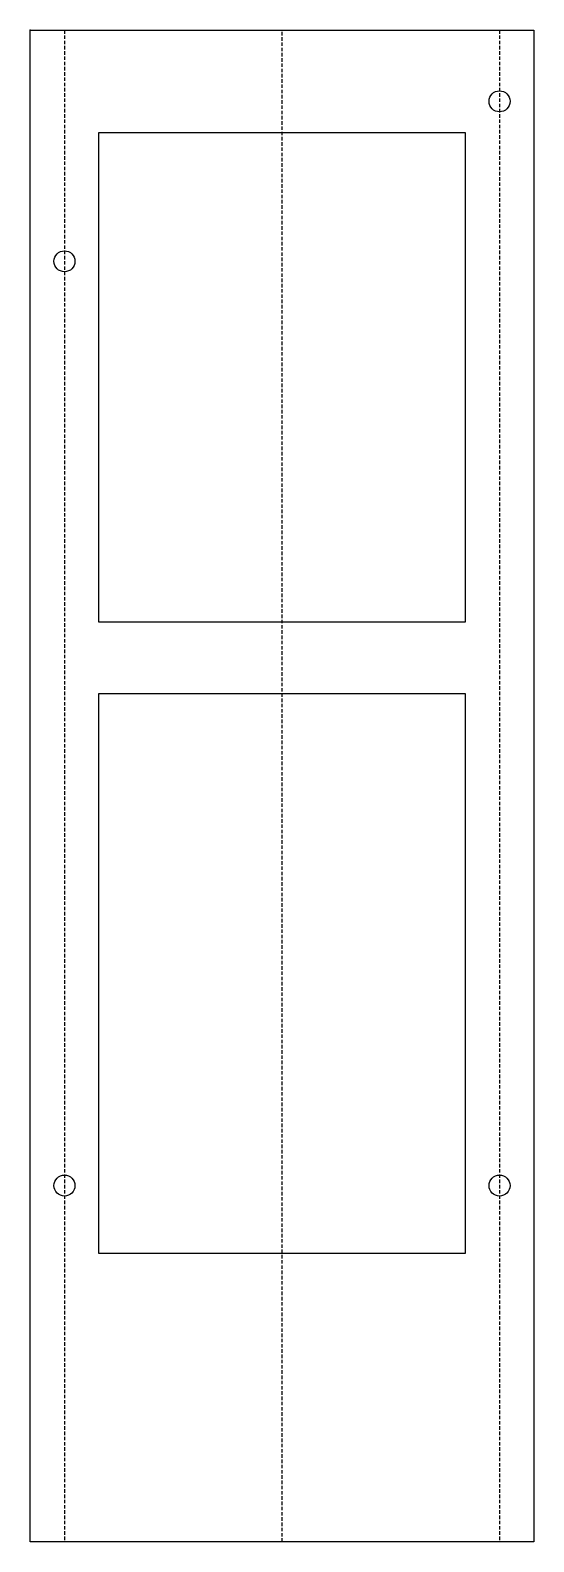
# Model space of a CAD drawing. Header units: millimetres. Extents: x 0 to 72, y -216 to 0.
import ezdxf

# ---------------------------------------------------------------- set-up
doc = ezdxf.new("R2010")
doc.units = ezdxf.units.MM
doc.linetypes.add('DASHED', pattern=[0.75, 0.5, -0.25])
doc.layers.get('0').update_dxf_attribs({"linetype": 'CONTINUOUS'})

msp = doc.modelspace()

# ---------------------------------------------------------------- linework, layer by layer
at = {"linetype": 'DASHED'}
for p, q in [((4.9, 0), (4.9, -216)), ((36, -216), (36, 0)), ((67.1, 0), (67.1, -216))]:
    msp.add_line(p, q, dxfattribs=at)
for points in [[(0, 0), (72, 0), (72, -216), (0, -216)], [(62.2, -84.6), (9.8, -84.6), (9.8, -14.6), (62.2, -14.6)], [(62.2, -174.8), (9.8, -174.8), (9.8, -94.8), (62.2, -94.8)]]:
    msp.add_lwpolyline(points, close=True)
for centre in [(67.1, -10.16), (4.9, -33.02), (4.9, -165.1), (67.1, -165.1)]:
    msp.add_circle(centre, 1.5)
msp.add_point((0, 0))
msp.add_point((0, 0))

doc.saveas('drawing.dxf')
